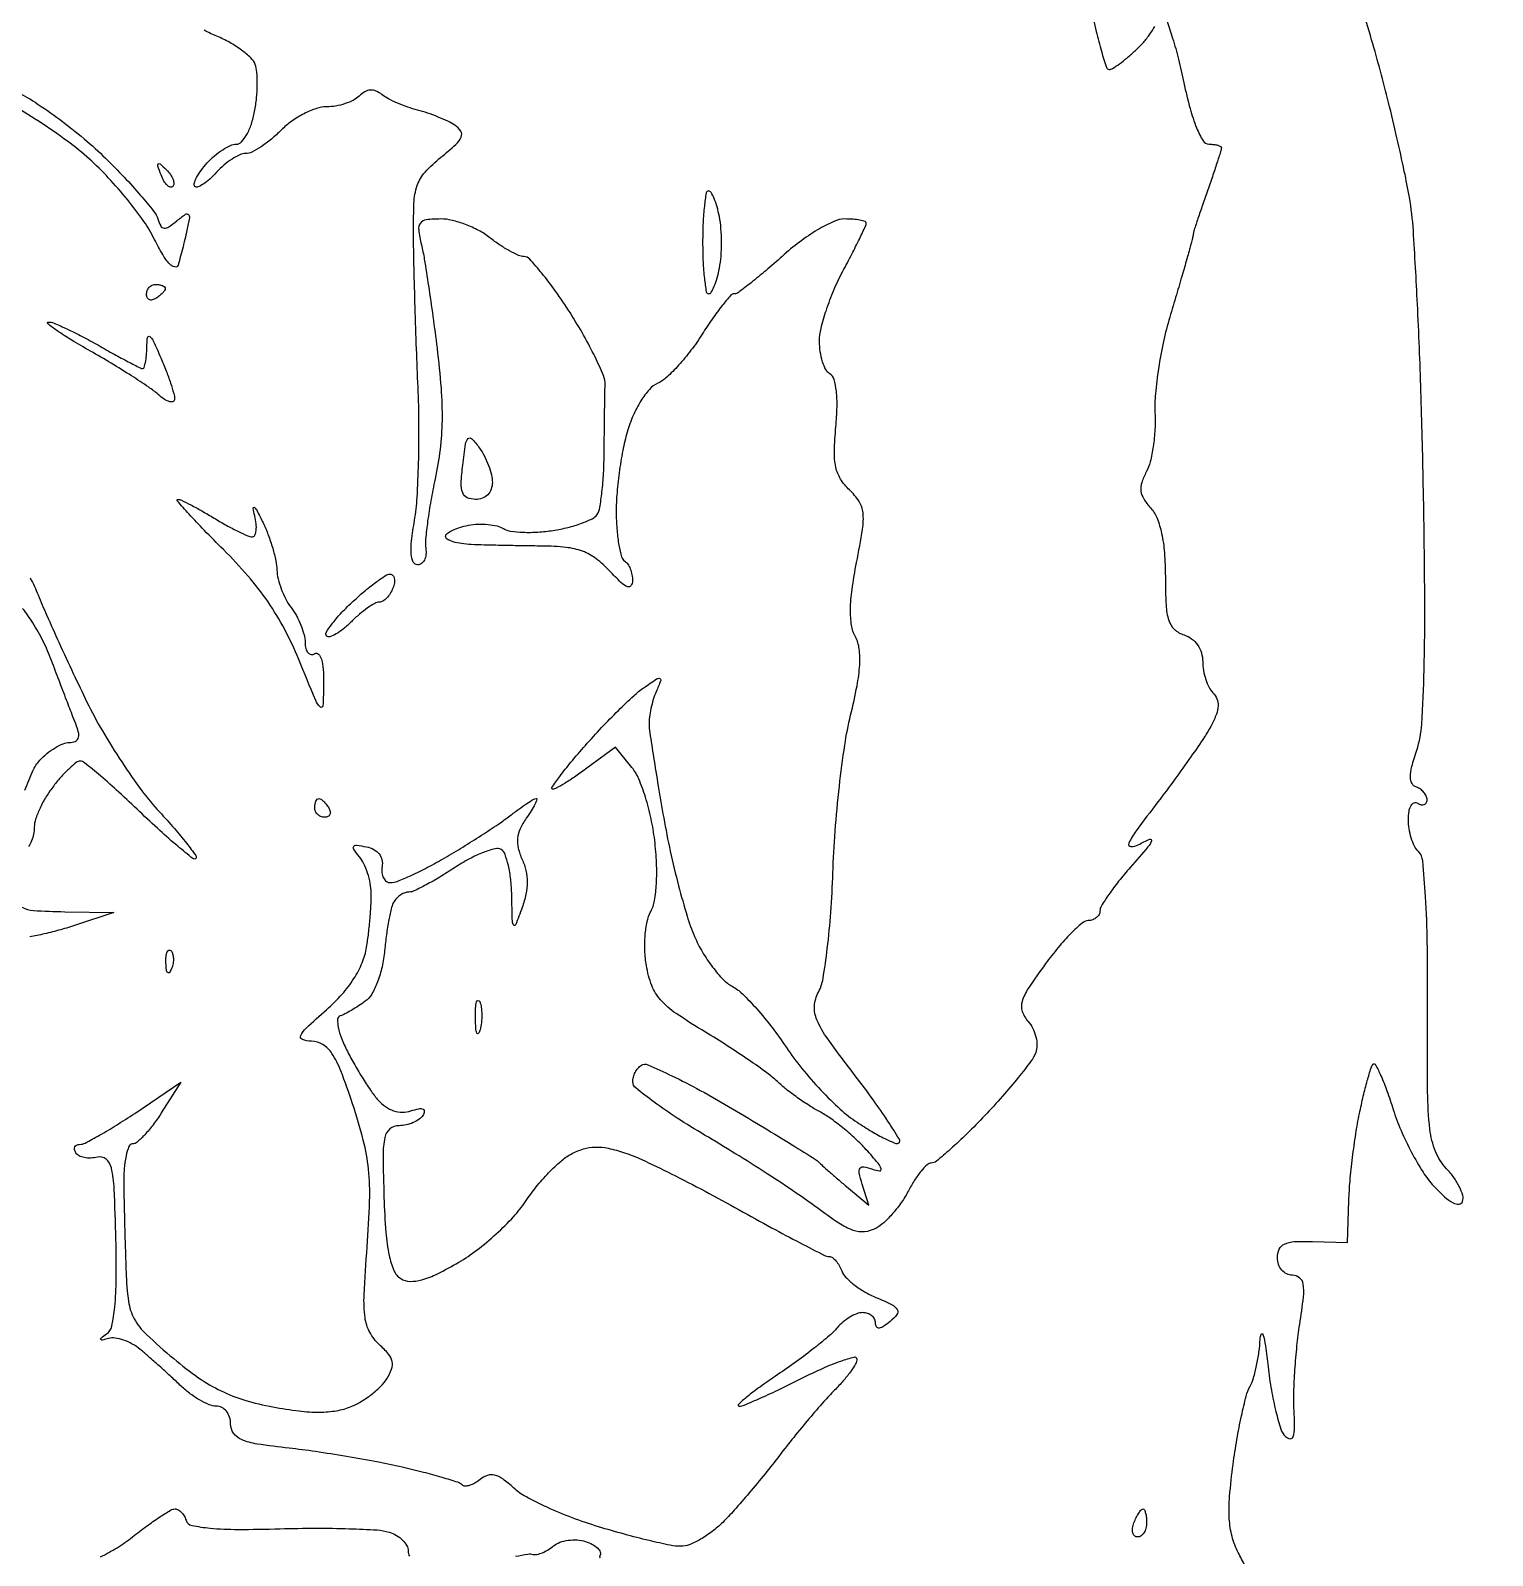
# Model space of a CAD drawing. Extents: x 0 to 102, y 0 to 135.
# Drawn here: x 67.9 to 81.13, y 15.99 to 29.79 of the extents above; entities that cross this region are included whole.
import ezdxf

# ---------------------------------------------------------------- set-up
doc = ezdxf.new("R2010")
doc.units = 0
doc.header["$MEASUREMENT"] = 0

msp = doc.modelspace()

# ---------------------------------------------------------------- linework, layer by layer
for points in [[(88.9569, 18.19047, 0.000001), (89.104993, 18.251533, 0.000001), (89.270403, 18.319737, 0.000001), (89.427824, 18.384646, 0.000001), (89.548945, 18.434589, 0.021636)], [(77.498241, 29.999239, 0.008575), (77.544624, 29.785158, 0.013837), (77.592241, 29.604842, 0.007536), (77.637571, 29.458782, 0.324412), (77.662368, 29.4408, 0.142599), (77.692647, 29.449615, 0.015007), (77.754278, 29.491471, 0.017607), (77.825858, 29.547233, 0.013251), (77.900648, 29.613296, 0.022904), (77.971525, 29.685667, 0.027045), (78.031412, 29.76047, 0.027516), (78.074262, 29.827916, 0.128445)], [(78.893383, 15.897962, -0.011038), (78.829736, 16.017131, -0.053959), (78.774561, 16.163426, -0.048839), (78.749561, 16.32317, -0.03526), (78.752172, 16.526353, -0.012462), (78.783643, 16.815904, -0.009445), (78.818131, 17.040936, -0.010834), (78.859764, 17.254383, -0.010023), (78.902488, 17.433347, -0.059322), (78.937505, 17.522861, 0.051108), (78.968658, 17.598804, 0.019702), (78.996625, 17.709373, 0.019263), (79.017752, 17.83258, 0.022519), (79.027975, 17.950788, -0.106118), (79.039045, 17.99366, -0.683914), (79.05394, 17.992271, -0.034614), (79.075893, 17.888698, -0.006644), (79.100111, 17.698094, 0.014558), (79.130352, 17.486875, 0.018232), (79.171178, 17.293221, 0.016621), (79.21607, 17.135611, 0.11923), (79.257001, 17.068559, 0.169655), (79.299405, 17.048113, 0.354588), (79.328336, 17.066589, 0.082009), (79.340585, 17.143814, 0.011525), (79.335825, 17.305665, -0.020156), (79.333891, 17.464856, -0.009325), (79.343578, 17.671623, -0.009219), (79.361844, 17.888826, -0.01266), (79.386799, 18.08325, 0.008802), (79.420413, 18.330039, 0.066619), (79.418621, 18.447324, 0.189722), (79.385553, 18.504641, 0.16973), (79.320439, 18.5274, -0.114241), (79.268554, 18.539411, -0.102455), (79.224834, 18.573286, -0.09473), (79.195706, 18.624334, -0.082591), (79.1856, 18.6851, -0.104782), (79.202134, 18.76313, -0.181082), (79.248004, 18.809881, -0.097871), (79.337095, 18.831825, -0.0192), (79.50285, 18.83315), (79.8201, 18.8235), (79.831829, 19.2042, -0.014512), (79.842311, 19.379212, -0.008017), (79.864738, 19.592261, -0.007988), (79.894407, 19.807648, -0.012718), (79.927387, 19.990658, -0.007023), (79.962433, 20.149033, -0.009901), (79.998432, 20.289065, -0.006501), (80.032211, 20.404608, -0.122601), (80.051524, 20.436724, -0.508055), (80.073539, 20.43329, -0.0145), (80.121512, 20.33319, -0.018206), (80.176074, 20.197179, -0.01009), (80.233176, 20.027665, 0.025715), (80.303818, 19.837781, 0.019912), (80.3993, 19.638797, 0.020304), (80.503611, 19.459872, 0.044842), (80.600223, 19.334886, 0.021016), (80.698464, 19.237485, 0.062577), (80.775772, 19.182982, 0.140588), (80.829135, 19.171622, 0.303715), (80.860828, 19.196185, 0.150214), (80.862084, 19.249471, 0.044994), (80.832796, 19.326215, 0.040628), (80.782453, 19.411023, 0.03433), (80.716386, 19.4918, -0.092496), (80.616241, 19.648135, -0.067548), (80.565027, 19.848401, -0.027328), (80.544388, 20.187293, -0.002909), (80.544098, 20.977194, 0.005153), (80.541412, 21.530742, 0.011268), (80.525432, 21.954492, 0.008201), (80.500677, 22.276913, 0.174841), (80.460578, 22.362262, -0.083666), (80.425801, 22.411135, -0.037247), (80.396607, 22.484857, -0.035524), (80.376682, 22.569359, -0.04016), (80.37, 22.652413, -0.040036), (80.375918, 22.726205, -0.090575), (80.394575, 22.778826, -0.171517), (80.422333, 22.802671, -0.235077), (80.4546, 22.7997, 0.074422), (80.486959, 22.785827, 0.151112), (80.514349, 22.78702, 0.187673), (80.532461, 22.802731, 0.121914), (80.5392, 22.829957, 0.105313), (80.531966, 22.863924, 0.070312), (80.510765, 22.897731, 0.066205), (80.479403, 22.926258, 0.071149), (80.442401, 22.944766, -0.192224), (80.403115, 22.977962, -0.125217), (80.388802, 23.036377, -0.061965), (80.401371, 23.130583, -0.015594), (80.445365, 23.279317, 0.064187), (80.490953, 23.515626, 0.009352), (80.512355, 24.005345, 0.008084), (80.518446, 24.696962, 0.002868), (80.505488, 25.686351, 0.003369), (80.483955, 26.528336, 0.004084), (80.451994, 27.317557, 0.003467), (80.415089, 27.980919, 0.027978), (80.379044, 28.28379, 0.008708), (80.333466, 28.51849, 0.004009), (80.26636, 28.822516, 0.003969), (80.190654, 29.141251, 0.005488), (80.117333, 29.42589, 0.006167), (80.037456, 29.708537, 0.004476), (79.941859, 30.021218, 0.004522)], [(78.186174, 29.876407, -0.009512), (78.236669, 29.723173, -0.013802), (78.289225, 29.534522, -0.009592), (78.338564, 29.318865, 0.014589), (78.394182, 29.086464, 0.03131), (78.453296, 28.911996, 0.037919), (78.512245, 28.794519, 0.263323), (78.566177, 28.764, -0.026779), (78.609025, 28.761703, -0.042235), (78.645152, 28.754699, -0.051721), (78.67061, 28.744552, -0.278956), (78.678, 28.732336, -0.076597), (78.674525, 28.709786, -0.001785), (78.641703, 28.607099, -0.003919), (78.601786, 28.486954, -0.002643), (78.554437, 28.350459, 0.002016), (78.506687, 28.21336, 0.002882), (78.465511, 28.091302, 0.001579), (78.431635, 27.987843, 0.043458), (78.425223, 27.960011, -0.019079), (78.421251, 27.937894, -0.004198), (78.412669, 27.90027, -0.004362), (78.401996, 27.856915, -0.004182), (78.390422, 27.813138, -0.004075), (78.371563, 27.746291, -0.000418), (78.325575, 27.588717, -0.000522), (78.270429, 27.401077, -0.000416), (78.210599, 27.1989, 0.018952), (78.154127, 26.978339, 0.014814), (78.109107, 26.735251, 0.015059), (78.080699, 26.50618, 0.035024), (78.076679, 26.33332, -0.025336), (78.076095, 26.18322, -0.022692), (78.060559, 26.028266, -0.02334), (78.03376, 25.890393, -0.063271), (77.998274, 25.797532, 0.043793), (77.957226, 25.701483, 0.108934), (77.94969, 25.625859, 0.109899), (77.974664, 25.554491, 0.04504), (78.036757, 25.472051, -0.089109), (78.095095, 25.378548, -0.042111), (78.1367, 25.242067, -0.033923), (78.162182, 25.06621, -0.019023), (78.1704, 24.85029, 0.011969), (78.176609, 24.590953, 0.065684), (78.201494, 24.453457, 0.129091), (78.252648, 24.373118, 0.110373), (78.3396, 24.3225, -0.081855), (78.408652, 24.287365, -0.082115), (78.46269, 24.23196, -0.080045), (78.497011, 24.160783, -0.072513), (78.5088, 24.079919, 0.043004), (78.515616, 24.000821, 0.036408), (78.535953, 23.91937, 0.03796), (78.565768, 23.847524, 0.079204), (78.601237, 23.798603, -0.099257), (78.63752, 23.744123, -0.108947), (78.648407, 23.681684, -0.079399), (78.632663, 23.605148, -0.03123), (78.588267, 23.506733, -0.02534), (78.524266, 23.399205, -0.005462), (78.402189, 23.220181, -0.005688), (78.256051, 23.015815, -0.005405), (78.102829, 22.81129, 0.004769), (77.906991, 22.550572, 0.051428), (77.840166, 22.437022, 0.536149), (77.858207, 22.407932, 0.131375), (77.925449, 22.423668, -0.021753), (78.029178, 22.473473, -0.653089), (78.044976, 22.458668, -0.092229), (78.013228, 22.403626, -0.003307), (77.85315, 22.218784, 0.011972), (77.747843, 22.092842, 0.016072), (77.658967, 21.97355, 0.013185), (77.591736, 21.871337, 0.139759), (77.5782, 21.823856, -0.126378), (77.570095, 21.792302, -0.095319), (77.547136, 21.764648, -0.085077), (77.512855, 21.745108, -0.074853), (77.47245, 21.736963, 0.167152), (77.41616, 21.714434, 0.019415), (77.315431, 21.620447, 0.02162), (77.201483, 21.495138, 0.016072), (77.086419, 21.347666, 0.010277), (76.929746, 21.123445, 0.074121), (76.873607, 21.004617, 0.157433), (76.875292, 20.915555, 0.097314), (76.928263, 20.824152, -0.06474), (76.971003, 20.760312, -0.055163), (76.998843, 20.684146, -0.057618), (77.008454, 20.607732, -0.092991), (76.997044, 20.543361, -0.070017), (76.954063, 20.464816, -0.00966), (76.839628, 20.317313, -0.010923), (76.696054, 20.147196, -0.009051), (76.536069, 19.972311, -0.008747), (76.374321, 19.807668, -0.012752), (76.225665, 19.668828, -0.00825), (76.09804, 19.559293, -0.174944), (76.051792, 19.5426, 0.192171), (76.014279, 19.52763, 0.03083), (75.959488, 19.468783, 0.030302), (75.900563, 19.387541, 0.022421), (75.845197, 19.291308, -0.032628), (75.783285, 19.188602, -0.027), (75.704775, 19.087799, -0.027831), (75.622372, 19.003045, -0.063187), (75.549647, 18.951388, -0.100741), (75.447795, 18.920929, -0.107467), (75.344638, 18.93382, -0.062147), (75.215177, 18.998377, -0.01438), (75.015972, 19.139231, 0.012613), (74.83016, 19.271602, 0.004853), (74.565838, 19.446318, 0.004801), (74.275317, 19.630391, 0.005898), (74.000469, 19.7964, -0.010645), (73.752208, 19.949585, -0.015876), (73.54251, 20.094867, -0.010864), (73.377823, 20.222513, -0.21987), (73.350619, 20.277857, -0.071091), (73.35562, 20.320062, -0.054206), (73.372388, 20.363527, -0.054987), (73.397721, 20.401662, -0.080422), (73.428122, 20.428009, -0.246357), (73.486145, 20.432105, -0.008164), (73.70339, 20.33275, -0.013834), (73.961695, 20.200585, -0.008987), (74.252972, 20.034361, -0.001882), (74.54151, 19.86128, -0.002838), (74.791503, 19.708093, -0.00112), (75.004905, 19.574993, -0.065598), (75.0402, 19.545809, 0.022289), (75.067262, 19.519179, 0.002735), (75.129292, 19.463966, 0.003233), (75.203806, 19.399219, 0.002665), (75.284093, 19.3311), (75.485687, 19.1619), (75.426611, 19.351718, -0.01994), (75.399135, 19.454241, -0.211696), (75.407328, 19.495666, -0.298945), (75.440686, 19.508886, -0.035527), (75.521118, 19.486221, 0.062329), (75.584297, 19.472013, 0.540623), (75.599183, 19.490562, 0.09825), (75.569955, 19.542712, 0.007547), (75.4632, 19.663991, 0.021712), (75.366767, 19.761412, 0.015808), (75.2517, 19.861414, 0.016025), (75.136313, 19.949462, 0.033493), (75.0402, 20.008759, -0.020678), (74.946928, 20.063056, -0.012561), (74.841126, 20.134459, -0.012579), (74.739563, 20.2107, -0.021627), (74.6595, 20.279842, 0.030643), (74.563577, 20.35971, 0.007798), (74.398447, 20.476965, 0.007919), (74.205307, 20.605173, 0.007945), (74.008407, 20.727061, -0.014387), (73.74249, 20.896449, -0.062304), (73.602104, 21.019677, -0.089667), (73.522604, 21.150193, -0.05026), (73.473291, 21.329906, -0.032428), (73.459497, 21.463968, -0.029347), (73.46242, 21.603283, -0.030659), (73.480195, 21.728555, -0.072413), (73.512176, 21.817039, 0.080621), (73.54688, 21.91819, 0.028381), (73.564212, 22.071106, 0.025211), (73.565272, 22.256802, 0.018075), (73.548505, 22.463735, 0.02362), (73.516152, 22.658962, 0.022635), (73.465186, 22.853108, 0.023246), (73.404564, 23.019976, 0.071666), (73.343195, 23.122813), (73.193664, 23.3073), (72.935958, 23.11695, -0.009102), (72.833389, 23.044037, -0.0125), (72.738409, 22.982515, -0.009243), (72.657696, 22.935084, -0.128909), (72.625336, 22.9266, -0.604893), (72.617491, 22.941567, -0.009018), (72.69034, 23.042905, -0.013044), (72.790976, 23.170611, -0.007076), (72.920935, 23.322533, -0.008797), (73.067656, 23.48342, -0.008734), (73.220292, 23.639437, -0.008623), (73.358429, 23.771162, -0.033358), (73.45062, 23.845364, -0.005015), (73.566253, 23.924639, -0.23038), (73.593995, 23.928495, -0.428307), (73.602927, 23.909847, -0.009848), (73.562367, 23.808981, 0.025765), (73.536113, 23.737173, 0.019742), (73.514664, 23.656387, 0.020116), (73.500598, 23.579001, 0.043833), (73.497466, 23.5188, 0.027573), (73.504968, 23.436381, 0.002122), (73.538246, 23.216413, 0.002903), (73.580605, 22.954264, 0.00221), (73.629938, 22.667598, 0.010498), (73.690037, 22.364652, 0.009426), (73.764796, 22.053353, 0.009495), (73.842448, 21.776581, 0.029084), (73.90936, 21.593654, 0.03109), (73.981309, 21.452359, 0.028593), (74.072072, 21.316893, 0.029765), (74.167154, 21.205598, 0.078382), (74.250562, 21.142474, -0.071226), (74.342954, 21.074598, -0.017637), (74.472703, 20.938003, -0.017683), (74.611553, 20.769451, -0.016897), (74.740364, 20.588989, 0.024634), (74.880112, 20.399473, 0.018194), (75.052167, 20.203707, 0.018479), (75.228737, 20.030275, 0.038739), (75.38044, 19.912041, 0.012568), (75.513609, 19.828648, 0.019878), (75.632151, 19.76472, 0.014813), (75.729734, 19.72053, 0.304135), (75.759882, 19.726482, 0.348553), (75.763529, 19.758163, 0.005559), (75.659883, 19.920845, 0.011863), (75.528105, 20.112597, 0.007252), (75.364073, 20.332756, -0.007065), (75.114915, 20.666906, -0.053059), (75.016876, 20.837911, -0.119965), (74.994647, 20.963085, -0.107503), (75.030795, 21.090127, 0.08228), (75.072165, 21.212016, 0.010671), (75.111112, 21.48508, 0.012202), (75.142736, 21.813721, 0.009917), (75.161019, 22.167083, -0.011113), (75.181544, 22.546199, -0.008956), (75.219935, 22.952441, -0.009072), (75.268936, 23.326437, -0.02286), (75.321913, 23.595887, 0.012123), (75.380076, 23.861462, 0.032524), (75.404447, 24.053349, 0.046633), (75.399876, 24.196619, 0.091834), (75.36543, 24.304809, -0.08464), (75.330218, 24.410176, -0.042299), (75.320485, 24.55081, -0.03126), (75.334842, 24.734607, -0.013452), (75.37582, 24.977179, 0.008944), (75.429732, 25.279677, 0.063963), (75.434288, 25.42787, 0.118326), (75.398629, 25.531107, 0.063244), (75.311758, 25.635414, -0.066587), (75.231601, 25.732971, -0.085853), (75.188271, 25.840353, -0.05974), (75.17485, 25.98439, -0.017343), (75.188496, 26.207413, 0.018126), (75.199129, 26.385768, 0.033962), (75.192689, 26.53006, 0.041242), (75.171771, 26.636006, 0.187101), (75.134507, 26.685301, -0.132843), (75.098233, 26.723998, -0.044786), (75.067903, 26.79585, -0.040811), (75.047161, 26.885103, -0.036707), (75.0402, 26.979793, -0.06014), (75.054415, 27.097544, -0.020434), (75.102328, 27.263461, -0.01998), (75.170743, 27.444149, -0.021699), (75.2517, 27.613776, 0.003675), (75.332748, 27.768948, 0.005495), (75.401072, 27.905817, 0.00249), (75.457295, 28.023095, 0.110964), (75.4632, 28.049377, 0.325005), (75.452476, 28.064132, 0.03027), (75.40629, 28.076089, 0.029835), (75.343726, 28.08447, 0.018377), (75.269464, 28.0872, 0.107724), (75.170316, 28.065588, 0.027088), (75.023058, 27.988286, 0.026263), (74.859783, 27.878945, 0.023246), (74.7018, 27.7488, -0.007322), (74.554239, 27.619139, -0.010725), (74.420362, 27.509805, -0.006404), (74.305807, 27.422616, -0.160805), (74.268804, 27.4104, 0.21718), (74.235938, 27.395417, 0.01106), (74.159089, 27.302917, 0.016), (74.071236, 27.184705, 0.010762), (73.978251, 27.044501, -0.021235), (73.877092, 26.898693, -0.021708), (73.764629, 26.763098, -0.02209), (73.657057, 26.654357, -0.079352), (73.576091, 26.600351, 0.104234), (73.500892, 26.544642, 0.041756), (73.423809, 26.441546, 0.03752), (73.353882, 26.308385, 0.03156), (73.299914, 26.158422, 0.023358), (73.259875, 25.991659, 0.013892), (73.227091, 25.789981, 0.013889), (73.205544, 25.586673, 0.023236), (73.200156, 25.414852, 0.017265), (73.207545, 25.26614, 0.023826), (73.225112, 25.133637, 0.021793), (73.248937, 25.028594, 0.189885), (73.27705, 24.990988, -0.109109), (73.304333, 24.964482, -0.050716), (73.3273, 24.920492, -0.046874), (73.342928, 24.867373, -0.048151), (73.3482, 24.812754, -0.154763), (73.333925, 24.767739, -0.353841), (73.301888, 24.75865, -0.091649), (73.242864, 24.797875, -0.013516), (73.142213, 24.900756, 0.043533), (73.018509, 25.01289, 0.074168), (72.896385, 25.079813, 0.062712), (72.746021, 25.114699, 0.023303), (72.528863, 25.126899, -0.001617), (72.355846, 25.129106, -0.001366), (72.172822, 25.132533, -0.001377), (72.005922, 25.136574, -0.003841), (71.88885, 25.140631, -0.025354), (71.799705, 25.148947, -0.039563), (71.724541, 25.165977, -0.046622), (71.671127, 25.18825, -0.277446), (71.6562, 25.213079, -0.235871), (71.669554, 25.239813, -0.046189), (71.716722, 25.268857, -0.040128), (71.783317, 25.295411, -0.027586), (71.862231, 25.31506, -0.037407), (71.949278, 25.325036, -0.033223), (72.040411, 25.322566, -0.03475), (72.122299, 25.3091, -0.081111), (72.179481, 25.285305, 0.104627), (72.244046, 25.261905, 0.025537), (72.357434, 25.251885, 0.025058), (72.491391, 25.25363, 0.022672), (72.6291, 25.268626, 0.022119), (72.763068, 25.295509, 0.026716), (72.885778, 25.332888, 0.026953), (72.983589, 25.374589, 0.135228), (73.027696, 25.413722, 0.103021), (73.051426, 25.474734, 0.012927), (73.071287, 25.615906, 0.014758), (73.085751, 25.786873, 0.011752), (73.09156, 25.971928, -0.000713), (73.093319, 26.16103, -0.000785), (73.095573, 26.344229, -0.00073), (73.097973, 26.500802, -0.003979), (73.100071, 26.585554, 0.107341), (73.084448, 26.670847, 0.014302), (73.008756, 26.838708, 0.016012), (72.905544, 27.03492, 0.01283), (72.782407, 27.239448, 0.01222), (72.651991, 27.433378, 0.017773), (72.526924, 27.597213, 0.013456), (72.417187, 27.723739, 0.205527), (72.365559, 27.747044, -0.100564), (72.315759, 27.758131, -0.021306), (72.235744, 27.797987, -0.021494), (72.145388, 27.853101, -0.018958), (72.056115, 27.918, 0.043886), (71.956971, 27.982786, 0.03181), (71.83688, 28.037497, 0.032375), (71.715183, 28.075031, 0.058676), (71.611844, 28.0872, 0.028045), (71.481441, 28.07988, 0.206536), (71.428511, 28.04961, 0.195978), (71.412656, 27.989258, 0.025012), (71.437191, 27.85455, -0.016706), (71.46355, 27.722318, -0.003302), (71.501279, 27.483602, -0.003495), (71.541462, 27.204824, -0.003242), (71.578809, 26.918447, -0.01195), (71.614823, 26.556941, -0.022538), (71.62371, 26.263985, -0.025946), (71.60617, 26.001106, -0.0239), (71.561347, 25.734047, 0.00949), (71.522814, 25.539059, 0.010787), (71.493499, 25.350888, 0.010044), (71.475316, 25.190503, 0.05754), (71.477209, 25.10505, -0.062068), (71.477952, 25.048428, -0.089313), (71.463699, 25.00049, -0.114346), (71.43714, 24.968627, -0.163493), (71.402534, 24.957, -0.294211), (71.363919, 24.981875, -0.089418), (71.346022, 25.052592, -0.045571), (71.348632, 25.17367, -0.013217), (71.374551, 25.35885, 0.026337), (71.398134, 25.566971, 0.008381), (71.411677, 25.878743, 0.008339), (71.415152, 26.227226, 0.009199), (71.406686, 26.5644, -0.001845), (71.392865, 26.911406, -0.001426), (71.380275, 27.289714, -0.001442), (71.370544, 27.643056, -0.003461), (71.365901, 27.904953, -0.011719), (71.369979, 28.227764, -0.071804), (71.399626, 28.391213, -0.104557), (71.47, 28.511005, -0.038244), (71.6139, 28.646369, 0.014104), (71.748291, 28.761088, 0.105873), (71.796982, 28.828569, 0.250209), (71.792898, 28.882011, 0.104996), (71.7408, 28.935113, 0.03467), (71.677287, 28.971176, 0.015352), (71.589049, 29.0102, 0.01511), (71.49267, 29.04598, 0.019692), (71.4024, 29.072513, -0.022494), (71.313409, 29.099213, -0.018414), (71.220911, 29.13544, -0.018799), (71.138228, 29.175146, -0.045712), (71.081565, 29.212, 0.065843), (71.026692, 29.244633, 0.115825), (70.974985, 29.253743, 0.116259), (70.924761, 29.238882, 0.066653), (70.874295, 29.200335, -0.07871), (70.822574, 29.162759, -0.03803), (70.746841, 29.131168, -0.036501), (70.661091, 29.10962, -0.043333), (70.577935, 29.1024, 0.0817), (70.486776, 29.087405, 0.03758), (70.375668, 29.040272, 0.035922), (70.263582, 28.971838, 0.041385), (70.168009, 28.8909, -0.023761), (70.078968, 28.809942, -0.02711), (69.986342, 28.741528, -0.027792), (69.902518, 28.69282, -0.118251), (69.846566, 28.6794, 0.107886), (69.793808, 28.667882, 0.035582), (69.723802, 28.629545, 0.03352), (69.649917, 28.574631, 0.032274), (69.583031, 28.509681, -0.024678), (69.521105, 28.447695, -0.039984), (69.46213, 28.402243, -0.048523), (69.413416, 28.3769, -0.300633), (69.387137, 28.382263, -0.279541), (69.380496, 28.409374, -0.044642), (69.402381, 28.461992, -0.038441), (69.442645, 28.526181, -0.024627), (69.498431, 28.594281, -0.032277), (69.565318, 28.659231, -0.033522), (69.639205, 28.714145, -0.035584), (69.709215, 28.752482, -0.107878), (69.761978, 28.764, 0.211243), (69.808093, 28.784393, 0.057005), (69.855916, 28.850792, 0.047353), (69.898085, 28.946333, 0.033907), (69.927362, 29.059463, 0.021894), (69.94487, 29.182218, 0.021532), (69.951702, 29.30672, 0.022003), (69.948175, 29.416105, 0.072672), (69.932385, 29.486283, 0.11068), (69.893211, 29.545188, 0.032411), (69.809457, 29.615542, 0.03083), (69.702181, 29.684639, 0.028708), (69.584689, 29.741855, -0.019593), (69.47081, 29.794768, -0.02802)], [(67.7646, 29.243245, -0.03325), (67.9411, 29.143387, -0.014689), (68.160737, 28.989643, -0.014463), (68.384812, 28.812475, -0.018872), (68.578552, 28.6371, -0.009618), (68.747346, 28.465837, -0.012216), (68.896122, 28.301079, -0.010273), (69.013624, 28.158564, -0.092164), (69.051245, 28.0872, 0.050491), (69.077658, 28.025112, 0.248398), (69.108447, 28.004908, 0.1735), (69.150862, 28.015729, 0.02415), (69.224686, 28.070885, -0.016501), (69.301439, 28.130079, -0.357629), (69.327943, 28.128408, -0.25417), (69.337872, 28.098757, -0.010746), (69.315522, 27.986285, -0.004658), (69.296219, 27.902703, -0.003716), (69.273897, 27.812935, -0.003757), (69.251985, 27.730117, -0.009464), (69.234437, 27.670246, -0.388869), (69.204287, 27.652782, -0.15455), (69.159125, 27.678844, -0.053203), (69.096191, 27.764365, -0.017166), (69.021521, 27.903092, 0.038335), (68.925295, 28.065059, 0.01727), (68.776127, 28.262404, 0.016981), (68.603458, 28.460973, 0.0222), (68.431877, 28.629596, 0.024824), (68.233178, 28.791156, 0.013749), (67.976087, 28.96914, 0.013683), (67.705109, 29.135531, 0.02141)], [(67.896642, 24.838324, -0.024796), (67.968117, 24.68444, 0.00783), (68.044582, 24.504039, 0.002842), (68.158487, 24.25051, 0.002818), (68.286304, 23.974417, 0.003356), (68.410081, 23.715486, 0.019101), (68.549438, 23.454739, 0.013536), (68.724597, 23.172918, 0.01369), (68.90682, 22.912501, 0.027979), (69.066248, 22.720847, -0.008236), (69.202281, 22.569859, -0.013598), (69.311517, 22.437418, -0.007201), (69.396225, 22.325545, -0.370441), (69.394306, 22.300306, -0.382517), (69.368758, 22.298907, -0.004759), (69.231498, 22.411158, -0.010983), (69.070822, 22.551226, -0.006622), (68.886287, 22.723895, 0.006216), (68.699632, 22.898833, 0.009339), (68.532135, 23.046302, 0.004817), (68.388066, 23.166078, 0.172674), (68.347832, 23.1804, 0.169596), (68.31369, 23.168476, 0.01981), (68.251584, 23.11492, 0.02197), (68.180918, 23.042863, 0.016299), (68.10914, 22.957491, 0.029612), (68.042033, 22.860924, 0.027871), (67.985306, 22.755177, 0.028998), (67.945774, 22.655817, 0.080345), (67.9338, 22.581784, -0.050184), (67.927529, 22.519458, -0.047707), (67.908949, 22.458511, -0.051355), (67.88163, 22.407767, -0.105573)], [(67.848966, 22.917123, -0.019335), (67.920292, 23.092216, -0.077671), (67.983494, 23.18857, -0.037643), (68.048327, 23.250189, -0.036171), (68.1225, 23.302298, -0.038388), (68.194691, 23.338369, -0.096961), (68.252063, 23.3496, 0.094232), (68.302174, 23.359129, 0.199019), (68.330107, 23.386145, 0.149358), (68.335261, 23.43171, 0.048346), (68.316265, 23.49765, -0.002429), (68.283505, 23.58155, -0.000476), (68.225466, 23.732781, -0.000505), (68.158171, 23.909164, -0.000468), (68.089506, 24.090196, 0.024154), (68.01268, 24.267005, 0.026162), (67.920964, 24.430776, 0.026903), (67.82821, 24.561635, 0.102606)], [(67.824259, 21.859029, 0.117817), (67.925163, 21.828791, 0.009157), (68.20875, 21.817929), (68.6529, 21.809059), (68.3145, 21.697531, -0.011798), (68.172308, 21.65436, -0.011004), (68.024915, 21.616855, -0.011053), (67.892546, 21.589325, -0.036319)], [(68.531624, 15.979477, 0.028239), (68.683591, 16.061496, 0.030039), (68.8221, 16.1586, -0.009332), (68.949236, 16.25582, -0.012921), (69.067015, 16.337846, -0.009474), (69.167275, 16.401201, -0.136997), (69.207383, 16.4124, -0.132462), (69.235104, 16.404925, -0.06698), (69.263882, 16.382565, -0.059263), (69.289306, 16.349678, -0.054547), (69.307155, 16.310836, 0.265486), (69.359793, 16.263725, 0.029937), (69.524354, 16.238653, 0.023081), (69.775753, 16.227287, 0.007032), (70.156803, 16.233016, -0.006727), (70.481819, 16.238101, -0.008395), (70.783659, 16.233694, -0.006995), (71.035956, 16.222237, -0.06207), (71.145198, 16.20198, -0.056839), (71.211203, 16.172434, -0.061122), (71.267098, 16.129363, -0.068836), (71.305038, 16.079941, -0.13004), (71.3178, 16.0317, 0.12535), (71.330042, 15.983635, 0.06963)], [(72.289715, 15.9835, -0.009495), (72.401542, 16.003359, -0.1002), (72.447655, 16.001377, 0.11697), (72.483357, 16.001026, 0.041837), (72.532224, 16.016502, 0.038723), (72.585005, 16.043162, 0.036916), (72.633945, 16.078021, -0.08757), (72.690351, 16.11017, -0.052129), (72.765668, 16.128535, -0.050131), (72.847176, 16.131375, -0.060569), (72.922369, 16.117199, -0.042549), (72.986044, 16.090848, -0.072406), (73.03278, 16.057342, -0.108445), (73.056054, 16.022447, -0.235656), (73.053212, 15.991199, 0.310817), (73.054326, 15.968526, 0.183212)]]:
    msp.add_lwpolyline(points, format="xyb")
for points in [[(69.128698, 28.53276, -0.043285), (69.165465, 28.48934, -0.063152), (69.189029, 28.445158, -0.082976), (69.1967, 28.40697, -0.20742), (69.186461, 28.381061, -0.278911), (69.163773, 28.375475, -0.120343), (69.136046, 28.392176, -0.070189), (69.106887, 28.430614, -0.036269), (69.081339, 28.485401, -0.008399), (69.052061, 28.566356, -0.286372), (69.05647, 28.585394, -0.400052), (69.072816, 28.585791, -0.011214)], [(74.035575, 28.341017, 0.368039), (74.014585, 28.323158, 0.011824), (73.998232, 28.204416, 0.017635), (73.986506, 28.054275, 0.01067), (73.9827, 27.875967, 0.010814), (73.986557, 27.697642, 0.017853), (73.998441, 27.54744, 0.012097), (74.015023, 27.428788, 0.365903), (74.036288, 27.41065, 0.266858), (74.059748, 27.423986, 0.032663), (74.087395, 27.478814, 0.031661), (74.113833, 27.553927, 0.02087), (74.13502, 27.64305, 0.030144), (74.149022, 27.749006, 0.018166), (74.153432, 27.8757, 0.018165), (74.148634, 28.002394, 0.030116), (74.134307, 28.10835, 0.020543), (74.112899, 28.197493, 0.031146), (74.086388, 28.272664, 0.031822), (74.058788, 28.327687, 0.266532)], [(69.0336, 27.495, -0.042167), (69.065989, 27.492264, -0.061769), (69.093349, 27.484041, -0.081139), (69.111901, 27.471959, -0.210953), (69.1182, 27.457693, -0.151918), (69.112655, 27.439865, -0.038439), (69.093349, 27.415986, -0.035638), (69.065983, 27.390857, -0.029505), (69.0336, 27.3681, -0.082592), (69.001274, 27.354859, -0.161196), (68.973851, 27.357491, -0.182303), (68.955623, 27.375379, -0.108972), (68.949, 27.405407, -0.093332), (68.95544, 27.439607, -0.09642), (68.973851, 27.468682, -0.099167), (69.00132, 27.488142, -0.105053)], [(68.0607, 27.154787, -0.098987), (68.111937, 27.144401, -0.009557), (68.228603, 27.092799, -0.01185), (68.366301, 27.024706, -0.009096), (68.513485, 26.944081, 0.003675), (68.65702, 26.86342, 0.005535), (68.783405, 26.795429, 0.002401), (68.891961, 26.739232, 0.118776), (68.915335, 26.7336, 0.330545), (68.928686, 26.743509, 0.025499), (68.940084, 26.789515, 0.026999), (68.948613, 26.850983, 0.016626), (68.952311, 26.92395, -0.0264), (68.958708, 27.014948, -0.574876), (68.978622, 27.023469, -0.125573), (69.009483, 26.985448, -0.005595), (69.079211, 26.829637, -0.0103), (69.126528, 26.714199, -0.012046), (69.166496, 26.602744, -0.011048), (69.195798, 26.507388, -0.069118), (69.2028, 26.456975, -0.28685), (69.189428, 26.435585, -0.183691), (69.15931, 26.432865, -0.07937), (69.111658, 26.454816, -0.032151), (69.05475, 26.49847, 0.030474), (68.968868, 26.56481, 0.00673), (68.813508, 26.667336, 0.006974), (68.630395, 26.781098, 0.006664), (68.4414, 26.891488, -0.007283), (68.268629, 26.992689, -0.01516), (68.137633, 27.077536, -0.019234), (68.055204, 27.139363, -0.707231)], [(71.96335, 26.013696, -0.039255), (72.007705, 25.941819, -0.029592), (72.045169, 25.856848, -0.030259), (72.070931, 25.772248, -0.058842), (72.0792, 25.70223, -0.088083), (72.068277, 25.640705, -0.108243), (72.037013, 25.591614, -0.108582), (71.988179, 25.560191, -0.089096), (71.926988, 25.5492, -0.103733), (71.851924, 25.564943, -0.203034), (71.810724, 25.608576, -0.101407), (71.797429, 25.69424, -0.017019), (71.811137, 25.860665, -0.006639), (71.836073, 26.052145, -0.161365), (71.859763, 26.099633, -0.428208), (71.893589, 26.098919, -0.027298)], [(69.233747, 25.5492, -0.112674), (69.265069, 25.542051, -0.00712), (69.350118, 25.49959, -0.010183), (69.45059, 25.445009, -0.007377), (69.560305, 25.380316, 0.010155), (69.671435, 25.315619, 0.013062), (69.776246, 25.260949, 0.010898), (69.865319, 25.219789, 0.101974), (69.906451, 25.211116, 0.288082), (69.929316, 25.225337, 0.084757), (69.941435, 25.266808, 0.056908), (69.941527, 25.328207, 0.032683), (69.92844, 25.40115, -0.022018), (69.914502, 25.470318, -0.694179), (69.925205, 25.476333, -0.099168), (69.950315, 25.444735, -0.006233), (70.003523, 25.3377, -0.022137), (70.050604, 25.227756, -0.018474), (70.09098, 25.107288, -0.01887), (70.119704, 24.994189, -0.047304), (70.129584, 24.90972, 0.0548), (70.13997, 24.831131, 0.030208), (70.168766, 24.738465, 0.029748), (70.209765, 24.646941, 0.041754), (70.257609, 24.57132, -0.037584), (70.305359, 24.49722, -0.029208), (70.346123, 24.410383, -0.029969), (70.374652, 24.32446, -0.060844), (70.384509, 24.254057, 0.056067), (70.391661, 24.199185, 0.118626), (70.411261, 24.16133, 0.185478), (70.439528, 24.146248, 0.170856), (70.4718, 24.1533, -0.354626), (70.505399, 24.148975, -0.118421), (70.532087, 24.102951, -0.054943), (70.548577, 24.012304, -0.020744), (70.552277, 23.883343, -0.010115), (70.545595, 23.681063, -0.643497), (70.520475, 23.671205, -0.101963), (70.48062, 23.729717, -0.001635), (70.327185, 24.10144, 0.025386), (70.199765, 24.372833, 0.027907), (70.04905, 24.62115, 0.02699), (69.866937, 24.858099, 0.021038), (69.645199, 25.09549, -0.005047), (69.471858, 25.269563, -0.009151), (69.334166, 25.415923, -0.004783), (69.227611, 25.535704, -0.643885)], [(71.154892, 24.8724, -0.209623), (71.178597, 24.862005, -0.139662), (71.192142, 24.835123, -0.089943), (71.192544, 24.794118, -0.049243), (71.179194, 24.7455, -0.048303), (71.154965, 24.696957, -0.053891), (71.12261, 24.655877, -0.061199), (71.087427, 24.62779, -0.13875), (71.054949, 24.6186, 0.129845), (71.015078, 24.608068, 0.023557), (70.949819, 24.566827, 0.023969), (70.876168, 24.509827, 0.019712), (70.80315, 24.44235, -0.02512), (70.732214, 24.378205, -0.039873), (70.664908, 24.331639, -0.047654), (70.609508, 24.306211, -0.287678), (70.580039, 24.312961, -0.343732), (70.576102, 24.344748, -0.026222), (70.627536, 24.421342, -0.027322), (70.705735, 24.514482, -0.016599), (70.807536, 24.616111, -0.012305), (70.917943, 24.714272, -0.016621), (71.022744, 24.797115, -0.013648), (71.112739, 24.859796, -0.1463)], [(72.476106, 22.842, -0.523096), (72.483034, 22.832022, -0.026882), (72.464474, 22.789408, -0.024036), (72.431984, 22.731675, -0.012592), (72.386393, 22.662964, 0.043782), (72.330753, 22.566573, 0.08425), (72.307215, 22.480821, 0.085617), (72.313461, 22.393032, 0.046455), (72.349104, 22.29054, -0.051242), (72.383273, 22.189177, -0.055521), (72.39489, 22.085709, -0.051694), (72.383624, 21.976084, -0.035892), (72.349488, 21.856226, -0.004827), (72.290238, 21.698271, -0.5725), (72.272659, 21.695392, -0.168382), (72.260507, 21.727713, -0.001789), (72.255079, 21.969857, 0.023129), (72.245967, 22.109664, 0.029788), (72.224076, 22.236509, 0.030432), (72.194035, 22.336704, 0.167819), (72.158917, 22.379718, 0.202566), (72.104451, 22.388164, 0.031478), (71.998282, 22.354295, 0.030823), (71.871301, 22.29554, 0.022406), (71.737731, 22.215511, -0.010433), (71.604751, 22.131445, -0.013618), (71.479548, 22.060481, -0.011206), (71.373068, 22.006928, -0.111353), (71.324607, 21.996, 0.089083), (71.289542, 21.989703, 0.053261), (71.251513, 21.970775, 0.051132), (71.216454, 21.942976, 0.061235), (71.190114, 21.910128, 0.078263), (71.167588, 21.856455, 0.012453), (71.143045, 21.744738, 0.013535), (71.120791, 21.610496, 0.011483), (71.104404, 21.467682, -0.031374), (71.081348, 21.319161, -0.036737), (71.040558, 21.182558, -0.040654), (70.987962, 21.072239, -0.103689), (70.928985, 21.006705, -0.013372), (70.868174, 20.964687, -0.012315), (70.803535, 20.924766, -0.012417), (70.744177, 20.892045, -0.039324), (70.702421, 20.874374, 0.309541), (70.679134, 20.843657, 0.061831), (70.684587, 20.771293, 0.044324), (70.714006, 20.671729, 0.023374), (70.76692, 20.554073, 0.012914), (70.833284, 20.431194, 0.010678), (70.910095, 20.303743, 0.010825), (70.985599, 20.189842, 0.028243), (71.046096, 20.112454, 0.060099), (71.112157, 20.053244, 0.074006), (71.186124, 20.016323, 0.078126), (71.264261, 20.00377, 0.077829), (71.342589, 20.015768, -0.025001), (71.413497, 20.034429, -0.143958), (71.451771, 20.031414, -0.351802), (71.463632, 20.011157, -0.102027), (71.450302, 19.974664, -0.100021), (71.416671, 19.938777, -0.052205), (71.363091, 19.908514, -0.048956), (71.299323, 19.887946, -0.053593), (71.234702, 19.881, 0.174003), (71.151923, 19.851293, 0.170511), (71.106069, 19.775471, 0.054263), (71.090193, 19.61352, 0.005626), (71.09861, 19.230177, 0.010241), (71.115522, 18.915487, 0.032663), (71.14476, 18.707216, 0.050611), (71.187917, 18.570567, 0.151391), (71.250896, 18.496932, 0.136403), (71.334273, 18.471904, 0.07407), (71.441195, 18.485598, 0.047483), (71.582011, 18.54024, 0.016263), (71.774575, 18.644831, 0.03087), (71.940587, 18.756421, 0.021274), (72.114523, 18.901762, 0.021511), (72.270441, 19.056508, 0.040409), (72.379953, 19.196057, -0.024392), (72.475925, 19.326755, -0.021152), (72.588627, 19.454107, -0.021694), (72.700682, 19.560752, -0.056533), (72.792119, 19.623892, -0.048169), (72.903765, 19.670456, -0.068187), (73.009885, 19.687876, -0.059313), (73.127433, 19.677038, -0.027407), (73.27581, 19.636734, -0.029533), (73.431309, 19.574791, -0.006046), (73.697732, 19.446021, -0.006347), (74.004079, 19.288472, -0.005925), (74.313486, 19.119623, 0.003277), (74.606856, 18.957503, 0.004981), (74.864064, 18.820863, 0.001985), (75.08572, 18.70704, 0.118152), (75.129285, 18.6966, -0.162482), (75.156612, 18.687479, -0.054232), (75.187785, 18.658284, -0.04722), (75.217624, 18.616079, -0.038678), (75.241351, 18.566162, 0.102141), (75.278302, 18.508512, 0.034708), (75.352986, 18.441964, 0.032814), (75.448024, 18.377937, 0.032318), (75.551095, 18.326532, -0.01352), (75.696926, 18.26052, -0.148001), (75.74364, 18.217351, -0.305715), (75.740808, 18.17204, -0.055622), (75.679292, 18.108211, -0.025657), (75.61989, 18.063852, -0.121282), (75.580243, 18.049437, -0.29019), (75.557148, 18.060808, -0.137969), (75.5478, 18.094041, 0.121959), (75.538833, 18.130258, 0.100752), (75.513566, 18.161106, 0.091319), (75.475774, 18.181829, 0.080031), (75.431259, 18.189, 0.092), (75.378403, 18.179191, 0.042724), (75.315401, 18.148574, 0.040393), (75.252818, 18.104037, 0.044737), (75.200503, 18.05138, -0.043823), (75.130558, 17.98072, -0.009145), (74.995358, 17.870356, -0.009531), (74.833134, 17.747734, -0.008879), (74.662524, 17.62838, 0.007497), (74.504961, 17.518802, 0.01508), (74.384685, 17.42683, 0.016481), (74.305791, 17.358199, 0.681458), (74.311764, 17.343, 0.099713), (74.359782, 17.352672, 0.004885), (74.509293, 17.417176, 0.00776), (74.686008, 17.498777, 0.005511), (74.881685, 17.595514, -0.011962), (75.072328, 17.686721, -0.021805), (75.232631, 17.750508, -0.020321), (75.354255, 17.787395, -0.490672), (75.3786, 17.76856, -0.134619), (75.366919, 17.725961, -0.02172), (75.319421, 17.653256, -0.022646), (75.254276, 17.570589, -0.018178), (75.177141, 17.487632, 0.015463), (75.079425, 17.383677, 0.005646), (74.947427, 17.230808, 0.005591), (74.80676, 17.060297, 0.006658), (74.678038, 16.896238, -0.007084), (74.548248, 16.731108, -0.005717), (74.404332, 16.557352, -0.005782), (74.267773, 16.399989, -0.014776), (74.164242, 16.290151, -0.034058), (74.069418, 16.207434, -0.033104), (73.963371, 16.137494, -0.034936), (73.861982, 16.088891, -0.094572), (73.783957, 16.074, -0.050945), (73.687809, 16.083822, -0.007598), (73.497673, 16.1261, -0.00848), (73.273941, 16.183456, -0.007218), (73.039861, 16.251363, -0.016366), (72.804052, 16.332005, -0.016584), (72.575077, 16.427577, -0.01661), (72.381815, 16.52376, -0.062711), (72.27203, 16.60218, 0.027527), (72.173356, 16.6837, 0.09699), (72.099315, 16.718743, 0.144178), (72.034446, 16.716297, 0.092425), (71.968146, 16.679351, -0.041804), (71.920278, 16.645955, -0.058183), (71.872387, 16.625176, -0.07341), (71.831577, 16.619151, -0.198918), (71.80507, 16.63013, 0.119297), (71.767329, 16.653162, 0.005832), (71.626411, 16.696566, 0.00919), (71.456034, 16.743489, 0.00648), (71.262954, 16.790209, 0.00925), (71.035241, 16.837781, 0.005248), (70.758002, 16.887357, 0.005238), (70.477504, 16.931468, 0.008599), (70.23915, 16.96222, -0.009984), (69.952516, 17.000008, -0.060839), (69.808811, 17.040179, -0.141504), (69.737244, 17.097492, -0.154822), (69.7104, 17.182107, 0.079516), (69.700547, 17.24367, 0.091503), (69.672063, 17.295823, 0.101145), (69.629603, 17.330639, 0.121898), (69.579655, 17.343, -0.099729), (69.516011, 17.355822, -0.032146), (69.42944, 17.398915, -0.030602), (69.336924, 17.460502, -0.029925), (69.251886, 17.53335, 0.005362), (69.16457, 17.615916, 0.003803), (69.064931, 17.706734, 0.003839), (68.968449, 17.792011, 0.008124), (68.892115, 17.856295, 0.044489), (68.820761, 17.904561, 0.042814), (68.741092, 17.940162, 0.045975), (68.665246, 17.958946, 0.104254), (68.606534, 17.955604, -0.009551), (68.546403, 17.940537, -0.353835), (68.534545, 17.94632, -0.35161), (68.537684, 17.959183, -0.009507), (68.587633, 17.996079, 0.187452), (68.634891, 18.067741, 0.028484), (68.661926, 18.240269, 0.022709), (68.675303, 18.492096, 0.008091), (68.672233, 18.852356, 0.004505), (68.656834, 19.309001, 0.044623), (68.631616, 19.499072, 0.163816), (68.583142, 19.578877, 0.242814), (68.504934, 19.596678, -0.052749), (68.444822, 19.587764, -0.059126), (68.386516, 19.592222, -0.067632), (68.338602, 19.608606, -0.139057), (68.309591, 19.635142, -0.082474), (68.297585, 19.664434, -0.161063), (68.299952, 19.689282, -0.182389), (68.316132, 19.705797, -0.109138), (68.343306, 19.7118, 0.120566), (68.393612, 19.724109, 0.008305), (68.523245, 19.794349, 0.011453), (68.676124, 19.885176, 0.008341), (68.841991, 19.99282), (69.259584, 20.273839), (69.083142, 19.9964, -0.019602), (69.009389, 19.889892, -0.025913), (68.933679, 19.799394, -0.025064), (68.865153, 19.732653, -0.171458), (68.8221, 19.715334, 0.297233), (68.789606, 19.692102, 0.039396), (68.763934, 19.607168, 0.035264), (68.746946, 19.490241, 0.022194), (68.742888, 19.352203, 0.001928), (68.746069, 19.183365, 0.000968), (68.751323, 18.970149, 0.000961), (68.757607, 18.749668, 0.001424), (68.764038, 18.556428, 0.02415), (68.786557, 18.290262, 0.092774), (68.838239, 18.133105, 0.078546), (68.947555, 17.992108, 0.014371), (69.195127, 17.772424, 0.022497), (69.420849, 17.600096, 0.03859), (69.625049, 17.480471, 0.040276), (69.838907, 17.396962, 0.027251), (70.093403, 17.335414, 0.015369), (70.329974, 17.299161, 0.031729), (70.516699, 17.28834, 0.040276), (70.669736, 17.301543, 0.056593), (70.801371, 17.339343, 0.037939), (70.894753, 17.386606, 0.02889), (70.989264, 17.451563, 0.029568), (71.071153, 17.523244, 0.058668), (71.125021, 17.590483, 0.052543), (71.167841, 17.678394, 0.142032), (71.172381, 17.746986, 0.121659), (71.139334, 17.813989, 0.033736), (71.057307, 17.898957, -0.085262), (70.969099, 18.011418, -0.09281), (70.926757, 18.14364, -0.04397), (70.919067, 18.351697, -0.006102), (70.94635, 18.783212, 0.01121), (70.968413, 19.199662, 0.032982), (70.958253, 19.486285, 0.037251), (70.911492, 19.749462, 0.017738), (70.814472, 20.079663, 0.010819), (70.708405, 20.376778, 0.053836), (70.627942, 20.534363, 0.107448), (70.545506, 20.615436, 0.136792), (70.443753, 20.645922, -0.074946), (70.359936, 20.660206, -0.45054), (70.344541, 20.69604, -0.095806), (70.394025, 20.763643, -0.006026), (70.57781, 20.930062, 0.029127), (70.718901, 21.070207, 0.040197), (70.826933, 21.212266, 0.044982), (70.901279, 21.3551, 0.057725), (70.941435, 21.49759, 0.01053), (70.958793, 21.622287, 0.007958), (70.972779, 21.759836, 0.008055), (70.981781, 21.889503, 0.018439), (70.983381, 21.987446, 0.042259), (70.974232, 22.074243, 0.031789), (70.95019, 22.16722, 0.032515), (70.916037, 22.252332, 0.061606), (70.876248, 22.314454, -0.018805), (70.824356, 22.381994, -0.318078), (70.824314, 22.408589, -0.280464), (70.850243, 22.419846, -0.016001), (70.939793, 22.404541, -0.072397), (71.006304, 22.380577, -0.103084), (71.054365, 22.340439, -0.112162), (71.079808, 22.287247, -0.09846), (71.081441, 22.225583, 0.068026), (71.079558, 22.170155, 0.097112), (71.093855, 22.123189, 0.120857), (71.12173, 22.09202, 0.151285), (71.158609, 22.0806, 0.096522), (71.218769, 22.092323, 0.011355), (71.344678, 22.146689, 0.013257), (71.492677, 22.21943, 0.010497), (71.648767, 22.305583, 0.006459), (71.812159, 22.403134, 0.005489), (71.982153, 22.510218, 0.005539), (72.134787, 22.611137, 0.015511), (72.238659, 22.686283, -0.007953), (72.318548, 22.745938, -0.011264), (72.391635, 22.796258, -0.007542), (72.453814, 22.835707, -0.138443)], [(70.509107, 22.842, -0.151918), (70.526935, 22.836455, -0.038439), (70.550814, 22.817149, -0.035638), (70.575943, 22.789783, -0.029505), (70.5987, 22.7574, -0.082592), (70.611941, 22.725074, -0.161196), (70.609309, 22.697651, -0.182303), (70.591421, 22.679423, -0.108972), (70.561393, 22.6728, -0.093332), (70.527193, 22.67924, -0.09642), (70.498118, 22.697651, -0.099167), (70.478658, 22.72512, -0.105053), (70.4718, 22.7574, -0.042167), (70.474536, 22.789789, -0.061769), (70.482759, 22.817149, -0.081139), (70.494841, 22.835701, -0.210953)], [(69.169313, 21.465488, -0.126455), (69.185661, 21.437829, -0.060344), (69.192358, 21.396772, -0.05415), (69.189192, 21.349603, -0.051402), (69.175991, 21.303337, -0.054073), (69.157248, 21.268087, -0.470617), (69.14183, 21.266628, -0.168741), (69.129874, 21.291311, -0.018894), (69.124879, 21.35445, -0.028489), (69.125809, 21.413347, -0.077125), (69.135176, 21.453954, -0.208169), (69.150797, 21.469397, -0.296942)], [(71.965492, 21.00356, -0.06278), (71.978899, 20.952974, -0.030339), (71.983794, 20.886049, -0.029507), (71.980463, 20.814699, -0.037336), (71.968627, 20.74976, -0.087174), (71.953709, 20.717132, -0.597527), (71.940163, 20.718616, -0.080377), (71.929928, 20.76353, -0.012823), (71.926493, 20.8539, -0.014395), (71.927995, 20.945278, -0.052471), (71.936656, 21.002555, -0.333666), (71.950365, 21.013456, -0.31318)], [(77.967951, 16.4124, -0.289661), (77.980805, 16.404271, -0.046727), (77.991433, 16.375123, -0.039339), (77.998791, 16.33413, -0.024748), (78.0012, 16.2855, -0.062722), (77.995089, 16.236979, -0.08088), (77.977129, 16.195877, -0.098158), (77.950507, 16.168371, -0.152681), (77.919255, 16.1586, -0.184534), (77.892134, 16.168962, -0.147206), (77.875686, 16.195877, -0.100118), (77.873358, 16.236909, -0.055937), (77.886006, 16.2855, -0.02136), (77.907082, 16.334108, -0.030395), (77.930165, 16.375123, -0.030693), (77.952189, 16.40503, -0.222225)]]:
    msp.add_lwpolyline(points, format="xyb", close=True)

doc.saveas('drawing.dxf')
